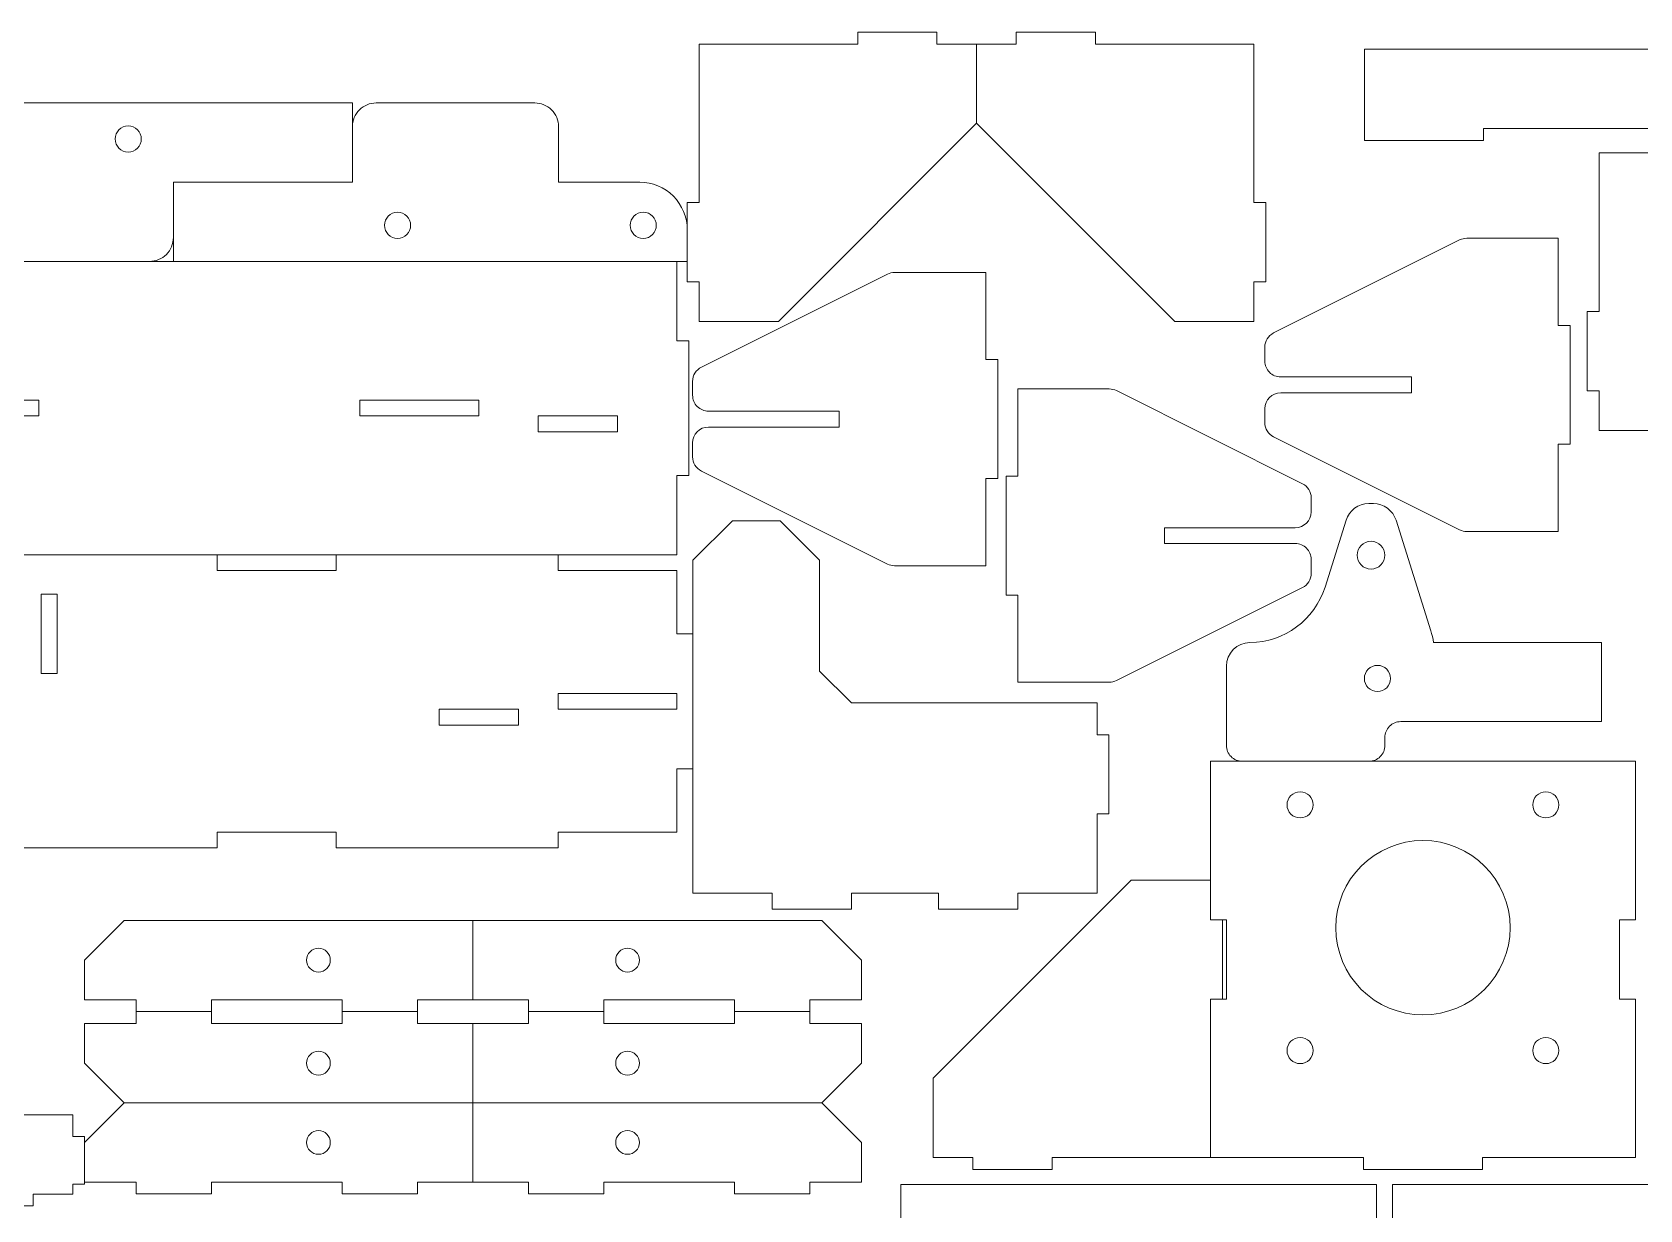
# Model space of a CAD drawing. Header units: millimetres. Extents: x -605 to 605, y -148 to 150.
# Drawn here: x 23.2 to 226, y 1.2 to 149.8 of the extents above; entities that cross this region are included whole.
import ezdxf

# ---------------------------------------------------------------- set-up
doc = ezdxf.new("R2010")
doc.units = ezdxf.units.MM
doc.header["$MEASUREMENT"] = 0
doc.layers.add('Default', color=7, linetype='Continuous')
doc.layers.add('PHOTOGATE_OBSTRU', color=7, linetype='Continuous')

msp = doc.modelspace()

# ---------------------------------------------------------------- linework, layer by layer
at = {"layer": 'Default', "color": 250, "lineweight": 9}
for points in [[(117.3375, 113.2596), (107.3376, 113.2596), (107.3376, 118.2597), (105.8376, 118.2596), (105.8376, 128.2596), (107.3376, 128.2596), (107.3376, 148.2596), (127.3376, 148.2596), (127.3377, 149.7596), (137.3376, 149.7596), (137.3376, 148.2596), (142.3376, 148.2596), (142.3376, 138.2596), (117.3375, 113.2596)], [(167.3376, 113.2596), (177.3376, 113.2596), (177.3376, 118.2596), (178.8376, 118.2596), (178.8376, 128.2596), (177.3376, 128.2595), (177.3376, 148.2596), (157.3376, 148.2596), (157.3376, 149.7596), (147.3376, 149.7596), (147.3376, 148.2596), (142.3376, 148.2596), (142.3376, 138.2596), (167.3376, 113.2596)], [(-1.2453, 136.84), (-1.2453, 140.8346), (63.5929, 140.8346), (63.5929, 130.8346), (40.9994, 130.8346), (40.9994, 120.8346), (105.8376, 120.8346), (105.8376, 124.8292)], [(86.5929, 140.8346), (66.5929, 140.8346)], [(99.8376, 130.8292), (89.5929, 130.8292), (89.5929, 137.8346)], [(204.1777, 86.756), (215.7056, 86.756), (215.7056, 97.756), (217.2056, 97.756), (217.2056, 112.756), (215.7056, 112.756), (215.7056, 123.756), (204.1777, 123.756)], [(203.2833, 123.5449), (179.8112, 111.8088)], [(-71.4613, 110.8346), (-71.4613, 120.8346), (104.5387, 120.8346), (104.5387, 110.8346), (106.0387, 110.8346), (106.0387, 93.8346), (104.5387, 93.8346), (104.5387, 83.8346), (-71.4613, 83.8346), (-71.4613, 93.8346), (-72.9613, 93.8346), (-72.9613, 110.8346), (-71.4613, 110.8346)], [(37.9994, 120.8346), (17.9994, 120.8346)], [(107.6189, 107.4914), (131.091, 119.2275)], [(131.9854, 119.4386), (143.5133, 119.4386), (143.5133, 108.4386), (145.0133, 108.4386), (145.0133, 93.4386), (143.5133, 93.4386), (143.5133, 82.4386), (131.9854, 82.4386)], [(178.7056, 110.0199), (178.7056, 108.256)], [(106.5133, 103.9386), (106.5133, 105.7026)], [(180.7056, 106.256), (197.2056, 106.256), (197.2056, 104.256), (180.7056, 104.256)], [(159.0799, 104.7402), (147.5521, 104.7402), (147.5521, 93.7402), (146.0521, 93.7402), (146.0521, 78.7402), (147.5521, 78.7402), (147.5521, 67.7402), (159.0799, 67.7402)], [(183.4465, 92.793), (159.9744, 104.529)], [(108.5133, 99.9386), (125.0133, 99.9386), (125.0133, 101.9386), (108.5133, 101.9386)], [(178.7056, 102.256), (178.7056, 100.4921)], [(106.5133, 96.1747), (106.5133, 97.9386)], [(179.8112, 98.7031), (203.2833, 86.9672)], [(131.091, 82.6498), (107.6189, 94.3858)], [(184.5521, 89.2402), (184.5521, 91.0041)], [(192.4031, 90.2703), (191.8067, 90.2703)], [(126.5387, 65.1228), (157.5387, 65.1228), (157.5387, 61.1218), (159.0387, 61.1218), (159.0387, 51.1218), (157.5387, 51.1218), (157.5387, 41.1218), (147.5387, 41.1218), (147.5387, 39.1218), (137.5387, 39.1218), (137.5387, 41.1218), (126.5387, 41.1218), (126.5387, 39.1218), (116.5387, 39.1218), (116.5387, 41.1218), (106.5387, 41.1218), (106.5387, 83.1228), (111.5387, 88.1228), (117.5387, 88.1228), (122.5387, 83.1228), (122.5387, 69.1228), (126.5387, 65.1228)], [(182.5521, 85.2402), (166.0521, 85.2402), (166.0521, 87.2402), (182.5521, 87.2402)], [(188.9448, 88.1698), (186.2998, 79.754)], [(199.6449, 74.2342), (195.2651, 88.1698)], [(184.5521, 81.4762), (184.5521, 83.2402)], [(159.9744, 67.9513), (183.4465, 79.6874)], [(195.8549, 62.7703), (221.1984, 62.7703), (221.1984, 72.7526), (199.9892, 72.7526)], [(173.8549, 69.7526), (173.8549, 59.7703)], [(193.8549, 59.7703), (193.8549, 60.7703)], [(191.1535, 6.2703), (191.1535, 7.7703), (171.8535, 7.7703), (171.8535, 27.7703), (173.8535, 27.7703), (173.8535, 37.7703), (171.8535, 37.7703), (171.8535, 57.7703), (225.4535, 57.7703), (225.4535, 37.7703), (223.4535, 37.7703), (223.4535, 27.7703), (225.4535, 27.7703), (225.4535, 7.7703), (206.1535, 7.7703), (206.1535, 6.2703), (191.1535, 6.2703)], [(171.8535, 7.7703), (151.8535, 7.7703), (151.8535, 6.2703), (141.8535, 6.2703), (141.8535, 7.7703), (136.8535, 7.7703), (136.8535, 17.7703), (161.8535, 42.7703), (171.8535, 42.7703)], [(78.8048, 37.6786), (34.8048, 37.6786), (29.8048, 32.6786), (29.8048, 27.6786), (36.3048, 27.6786), (36.3048, 26.1786)], [(85.8048, 26.1786), (85.8048, 27.6786), (78.8048, 27.6786), (78.8048, 37.6786), (122.8048, 37.6786), (127.8048, 32.6786), (127.8048, 27.6786), (121.3048, 27.6786), (121.3048, 26.1786)], [(171.8535, 37.7703), (173.3535, 37.7703), (173.3535, 27.7703), (171.8535, 27.7703)], [(45.8048, 26.1786), (45.8048, 27.6786), (62.3048, 27.6786), (62.3048, 26.1786)], [(71.8048, 26.1786), (71.8048, 27.6786), (78.8048, 27.6786)], [(111.8048, 26.1786), (111.8048, 27.6786), (95.3048, 27.6786), (95.3048, 26.1786)], [(122.8048, 14.6786), (127.8048, 9.6786), (127.8048, 4.6786), (121.3048, 4.6786), (121.3048, 3.1786), (111.8048, 3.1786), (111.8048, 4.6786), (95.3048, 4.6786), (95.3048, 3.1786), (85.8048, 3.1786), (85.8048, 4.6786), (78.8048, 4.6786), (78.8048, 14.6786), (34.8048, 14.6786), (29.8048, 19.6786), (29.8048, 24.6786), (36.3048, 24.6786), (36.3048, 26.1786), (45.8048, 26.1786), (45.8048, 24.6786), (62.3048, 24.6786), (62.3048, 26.1786), (71.8048, 26.1786), (71.8048, 24.6786), (78.8048, 24.6786)], [(127.8048, 19.6786), (127.8048, 24.6786), (121.3048, 24.6786), (121.3048, 26.1786), (111.8048, 26.1786), (111.8048, 24.6786), (95.3048, 24.6786), (95.3048, 26.1786), (85.8048, 26.1786), (85.8048, 24.6786), (78.8048, 24.6786), (78.8048, 14.6786), (122.8048, 14.6786), (127.8048, 19.6786)], [(34.8048, 14.6786), (29.8048, 9.6786)], [(8.3048, 5.1622), (8.3048, 3.1622), (13.3048, 3.1622), (13.3048, 1.6622), (23.3048, 1.6622), (23.3048, 3.1622), (28.3048, 3.1622), (28.3048, 4.4122), (29.8048, 4.4122), (29.8048, 10.4122), (28.3048, 10.4122), (28.3048, 13.1622), (16.3048, 13.1622), (8.3048, 5.1622)], [(29.8048, 4.6786), (36.3048, 4.6786), (36.3048, 3.1786), (45.8048, 3.1786), (45.8048, 4.6786), (62.3048, 4.6786), (62.3048, 3.1786), (71.8048, 3.1786), (71.8048, 4.6786), (78.8048, 4.6786)], [(170.2183, -32.6154), (132.8017, -7.6154), (132.8017, 4.3846), (192.8017, 4.3846), (192.8017, -14.1154), (194.8017, -14.1154), (194.8017, 4.3846), (399.8017, 4.3846), (399.8017, -14.1154), (401.8017, -14.1154), (401.8017, 4.3846), (452.8017, 4.3846), (452.8017, -0.6154), (420.8017, -32.6154)]]:
    msp.add_lwpolyline(points, dxfattribs=at)
at = {"layer": 'Default', "color": 240, "lineweight": 9}
for points in [[(24.0387, 101.3346), (9.0387, 101.3346), (9.0387, 103.3346), (24.0387, 103.3346), (24.0387, 101.3346)], [(64.5387, 101.3346), (64.5387, 103.3346), (79.5387, 103.3346), (79.5387, 101.3346), (64.5387, 101.3346)], [(97.0387, 99.3346), (87.0387, 99.3346), (87.0387, 101.3346), (97.0387, 101.3346), (97.0387, 99.3346)]]:
    msp.add_lwpolyline(points, dxfattribs=at)
at = {"layer": 'Default', "color": 250, "lineweight": 9}
for points in [[(66.5929, 140.8346), (65.7973, 140.8346), (65.0342, 140.5185), (64.4716, 139.9559), (63.909, 139.3932), (63.5929, 138.6302), (63.5929, 137.8346)], [(89.5929, 137.8346), (89.5929, 138.6302), (89.2769, 139.3932), (88.7143, 139.9559), (88.1517, 140.5185), (87.3886, 140.8346), (86.5929, 140.8346)], [(105.8376, 124.8292), (105.8376, 126.4205), (105.2054, 127.9466), (104.0802, 129.0719), (102.955, 130.1971), (101.4289, 130.8292), (99.8376, 130.8292)], [(40.9994, 123.8346), (40.9994, 123.039), (40.6833, 122.2759), (40.1207, 121.7133), (39.5581, 121.1507), (38.795, 120.8346), (37.9994, 120.8346)], [(178.7056, 108.256), (178.7056, 107.7256), (178.9163, 107.2168), (179.2914, 106.8418), (179.6665, 106.4667), (180.1752, 106.256), (180.7056, 106.256)], [(108.5133, 101.9386), (107.9829, 101.9386), (107.4742, 102.1492), (107.0991, 102.5244), (106.724, 102.8995), (106.5133, 103.4082), (106.5133, 103.9386)], [(184.5521, 83.2402), (184.5521, 83.7706), (184.3414, 84.2793), (183.9663, 84.6544), (183.5912, 85.0295), (183.0825, 85.2402), (182.5521, 85.2402)], [(186.2998, 79.754), (184.9983, 75.6128), (181.1737, 72.7842), (176.833, 72.7525), (175.1847, 72.7404), (173.8549, 71.4009), (173.8549, 69.7526)], [(193.8549, 60.7703), (193.8549, 61.3008), (194.0656, 61.8095), (194.4407, 62.1845), (194.8158, 62.5596), (195.3245, 62.7703), (195.8549, 62.7703)], [(173.8549, 59.7703), (173.8549, 59.2399), (174.0656, 58.7312), (174.4407, 58.3561), (174.8158, 57.981), (175.3245, 57.7703), (175.8549, 57.7703)], [(191.8549, 57.7703), (192.3854, 57.7703), (192.8941, 57.981), (193.2691, 58.3561), (193.6442, 58.7312), (193.8549, 59.2399), (193.8549, 59.7703)]]:
    msp.add_open_spline(points, degree=3, knots=[0, 0, 0, 0, 1, 1, 1, 2, 2, 2, 2], dxfattribs=at)
at = {"layer": 'Default', "color": 240, "lineweight": 9}
for points in [[(35.3086, 137.9308), (34.3973, 137.9308), (33.6586, 137.192), (33.6586, 136.2808), (33.6586, 135.3695), (34.3973, 134.6308), (35.3086, 134.6308), (36.2198, 134.6308), (36.9586, 135.3695), (36.9586, 136.2808), (36.9586, 137.192), (36.2199, 137.9308), (35.3086, 137.9308)], [(69.2837, 123.7384), (70.195, 123.7384), (70.9337, 124.4771), (70.9337, 125.3884), (70.9337, 126.2997), (70.195, 127.0384), (69.2837, 127.0384), (68.3725, 127.0384), (67.6337, 126.2997), (67.6337, 125.3884), (67.6337, 124.4771), (68.3724, 123.7384), (69.2837, 123.7384)], [(100.2837, 123.7384), (101.195, 123.7384), (101.9337, 124.4771), (101.9337, 125.3884), (101.9337, 126.2997), (101.195, 127.0384), (100.2837, 127.0384), (99.3725, 127.0384), (98.6337, 126.2997), (98.6337, 125.3884), (98.6337, 124.4771), (99.3724, 123.7384), (100.2837, 123.7384)], [(192.1049, 85.5203), (191.1384, 85.5203), (190.3549, 84.7368), (190.3549, 83.7703), (190.3549, 82.8038), (191.1384, 82.0203), (192.1049, 82.0203), (193.0714, 82.0203), (193.8549, 82.8038), (193.8549, 83.7703), (193.8549, 84.7368), (193.0714, 85.5203), (192.1049, 85.5203)], [(192.9142, 69.8665), (192.0029, 69.8665), (191.2642, 69.1278), (191.2642, 68.2165), (191.2642, 67.3052), (192.0029, 66.5665), (192.9141, 66.5665), (193.8254, 66.5665), (194.5641, 67.3052), (194.5642, 68.2165), (194.5642, 69.1278), (193.8254, 69.8665), (192.9142, 69.8665)], [(184.8035, 52.2702), (184.8035, 53.1815), (184.0648, 53.9203), (183.1535, 53.9203), (182.2423, 53.9203), (181.5035, 53.1815), (181.5035, 52.2703), (181.5035, 51.359), (182.2423, 50.6203), (183.1535, 50.6203), (184.0648, 50.6203), (184.8035, 51.359), (184.8035, 52.2702)], [(215.8035, 52.2702), (215.8035, 53.1815), (215.0648, 53.9203), (214.1535, 53.9203), (213.2423, 53.9203), (212.5035, 53.1815), (212.5035, 52.2703), (212.5035, 51.359), (213.2423, 50.6203), (214.1535, 50.6203), (215.0648, 50.6203), (215.8035, 51.359), (215.8035, 52.2702)], [(209.6535, 36.7702), (209.6535, 42.8454), (204.7287, 47.7702), (198.6536, 47.7703), (192.5784, 47.7703), (187.6536, 42.8454), (187.6535, 36.7703), (187.6535, 30.6952), (192.5784, 25.7703), (198.6535, 25.7703), (204.7286, 25.7702), (209.6535, 30.695), (209.6535, 36.7702)], [(57.8048, 32.6786), (57.8048, 31.8501), (58.4763, 31.1786), (59.3048, 31.1786), (60.1332, 31.1786), (60.8048, 31.8501), (60.8048, 32.6786), (60.8048, 33.507), (60.1332, 34.1786), (59.3048, 34.1786), (58.4763, 34.1786), (57.8048, 33.507), (57.8048, 32.6786)], [(99.8048, 32.6786), (99.8048, 31.8501), (99.1333, 31.1786), (98.3048, 31.1786), (97.4764, 31.1786), (96.8048, 31.8501), (96.8048, 32.6786), (96.8048, 33.507), (97.4764, 34.1786), (98.3048, 34.1786), (99.1333, 34.1786), (99.8048, 33.507), (99.8048, 32.6786)], [(184.8035, 21.2702), (184.8035, 22.1815), (184.0648, 22.9203), (183.1535, 22.9203), (182.2423, 22.9203), (181.5035, 22.1815), (181.5035, 21.2703), (181.5035, 20.359), (182.2423, 19.6203), (183.1535, 19.6203), (184.0648, 19.6203), (184.8035, 20.359), (184.8035, 21.2702)], [(215.8035, 21.2702), (215.8035, 22.1815), (215.0648, 22.9203), (214.1535, 22.9203), (213.2423, 22.9203), (212.5035, 22.1815), (212.5035, 21.2703), (212.5035, 20.359), (213.2423, 19.6203), (214.1535, 19.6203), (215.0648, 19.6203), (215.8035, 20.359), (215.8035, 21.2702)], [(57.8048, 19.6786), (57.8048, 20.5071), (58.4763, 21.1786), (59.3048, 21.1786), (60.1332, 21.1786), (60.8048, 20.5071), (60.8048, 19.6786), (60.8048, 18.8502), (60.1332, 18.1786), (59.3048, 18.1786), (58.4763, 18.1786), (57.8048, 18.8502), (57.8048, 19.6786)], [(99.8048, 19.6786), (99.8048, 20.5071), (99.1333, 21.1786), (98.3048, 21.1786), (97.4764, 21.1786), (96.8048, 20.5071), (96.8048, 19.6786), (96.8048, 18.8502), (97.4764, 18.1786), (98.3048, 18.1786), (99.1333, 18.1786), (99.8048, 18.8502), (99.8048, 19.6786)], [(57.8048, 9.6786), (57.8048, 8.8501), (58.4763, 8.1786), (59.3048, 8.1786), (60.1332, 8.1786), (60.8048, 8.8501), (60.8048, 9.6786), (60.8048, 10.507), (60.1332, 11.1786), (59.3048, 11.1786), (58.4763, 11.1786), (57.8048, 10.507), (57.8048, 9.6786)], [(99.8048, 9.6786), (99.8048, 8.8501), (99.1333, 8.1786), (98.3048, 8.1786), (97.4764, 8.1786), (96.8048, 8.8501), (96.8048, 9.6786), (96.8048, 10.507), (97.4764, 11.1786), (98.3048, 11.1786), (99.1333, 11.1786), (99.8048, 10.507), (99.8048, 9.6786)]]:
    msp.add_open_spline(points, degree=3, knots=[0, 0, 0, 0, 1, 1, 1, 2, 2, 2, 3, 3, 3, 4, 4, 4, 4], dxfattribs=at)
at = {"layer": 'Default', "color": 250, "lineweight": 9}
for points in [[(204.1777, 123.756), (203.8672, 123.756), (203.561, 123.6837), (203.2833, 123.5449)], [(131.091, 119.2275), (131.3687, 119.3663), (131.6749, 119.4386), (131.9854, 119.4386)], [(179.8112, 111.8088), (179.1336, 111.47), (178.7056, 110.7775), (178.7056, 110.0199)], [(106.5133, 105.7026), (106.5133, 106.4601), (106.9413, 107.1526), (107.6189, 107.4914)], [(159.9744, 104.529), (159.6967, 104.6679), (159.3904, 104.7402), (159.0799, 104.7402)], [(180.7056, 104.256), (179.601, 104.256), (178.7056, 103.3606), (178.7056, 102.256)], [(106.5133, 97.9386), (106.5133, 99.0432), (107.4087, 99.9386), (108.5133, 99.9386)], [(178.7056, 100.4921), (178.7056, 99.7345), (179.1336, 99.042), (179.8112, 98.7031)], [(107.6189, 94.3858), (106.9413, 94.7246), (106.5133, 95.4171), (106.5133, 96.1747)], [(184.5521, 91.0041), (184.5521, 91.7617), (184.1241, 92.4542), (183.4465, 92.793)], [(191.8067, 90.2703), (190.4964, 90.2703), (189.3376, 89.4199), (188.9448, 88.1698)], [(195.2651, 88.1698), (194.8722, 89.4199), (193.7135, 90.2703), (192.4031, 90.2703)], [(182.5521, 87.2402), (183.6566, 87.2402), (184.5521, 88.1356), (184.5521, 89.2402)], [(203.2833, 86.9672), (203.561, 86.8283), (203.8672, 86.756), (204.1777, 86.756)], [(131.9854, 82.4386), (131.6749, 82.4386), (131.3687, 82.5109), (131.091, 82.6498)], [(183.4465, 79.6874), (184.1241, 80.0262), (184.5521, 80.7187), (184.5521, 81.4762)], [(199.9892, 72.7526), (199.9122, 73.2545), (199.7971, 73.7498), (199.6449, 74.2342)], [(159.0799, 67.7402), (159.3904, 67.7402), (159.6967, 67.8125), (159.9744, 67.9513)]]:
    msp.add_open_spline(points, degree=3, dxfattribs=at)
at = {"layer": 'PHOTOGATE_OBSTRU', "lineweight": 9}
msp.add_lwpolyline([(367.2791, 136.1048), (367.2791, 147.6048), (191.2791, 147.6048), (191.2791, 136.1048), (206.2791, 136.1048), (206.2791, 137.6048), (271.7791, 137.6048), (271.7791, 136.1048), (286.7791, 136.1048), (286.7791, 137.6048), (352.2791, 137.6048), (352.2791, 136.1048)], dxfattribs=at)
at = {"layer": 'PHOTOGATE_OBSTRU', "color": 250, "lineweight": 9}
for points in [[(255.8856, 124.5221), (255.8856, 134.5221), (250.8856, 134.5221), (250.8856, 136.0221), (240.8856, 136.0221), (240.8856, 134.5221), (220.8856, 134.5221), (220.8856, 114.5221), (219.3856, 114.5221), (219.3856, 104.5221), (220.8856, 104.5221), (220.8856, 99.5221), (230.8856, 99.5221), (255.8856, 124.5221)], [(-13.4613, 83.8346), (46.5387, 83.8346), (46.5387, 81.8346), (61.5387, 81.8346), (61.5387, 83.8346), (89.5387, 83.8346), (89.5387, 81.8346), (104.5387, 81.8346), (104.5387, 73.8346), (106.5387, 73.8346), (106.5387, 56.8346), (104.5387, 56.8346), (104.5387, 48.8346), (89.5387, 48.8346), (89.5387, 46.8346), (61.5387, 46.8346), (61.5387, 48.8346), (46.5387, 48.8346), (46.5387, 46.8346), (7.0387, 46.8346)]]:
    msp.add_lwpolyline(points, dxfattribs=at)
at = {"layer": 'PHOTOGATE_OBSTRU', "color": 240, "lineweight": 9}
for points in [[(26.3387, 78.8346), (24.3387, 78.8346), (24.3387, 68.8346), (26.3387, 68.8346), (26.3387, 78.8346)], [(89.5387, 64.3346), (89.5387, 66.3346), (104.5387, 66.3346), (104.5387, 64.3346), (89.5387, 64.3346)], [(84.5387, 62.3346), (74.5387, 62.3346), (74.5387, 64.3346), (84.5387, 64.3346), (84.5387, 62.3346)]]:
    msp.add_lwpolyline(points, dxfattribs=at)

doc.saveas('drawing.dxf')
